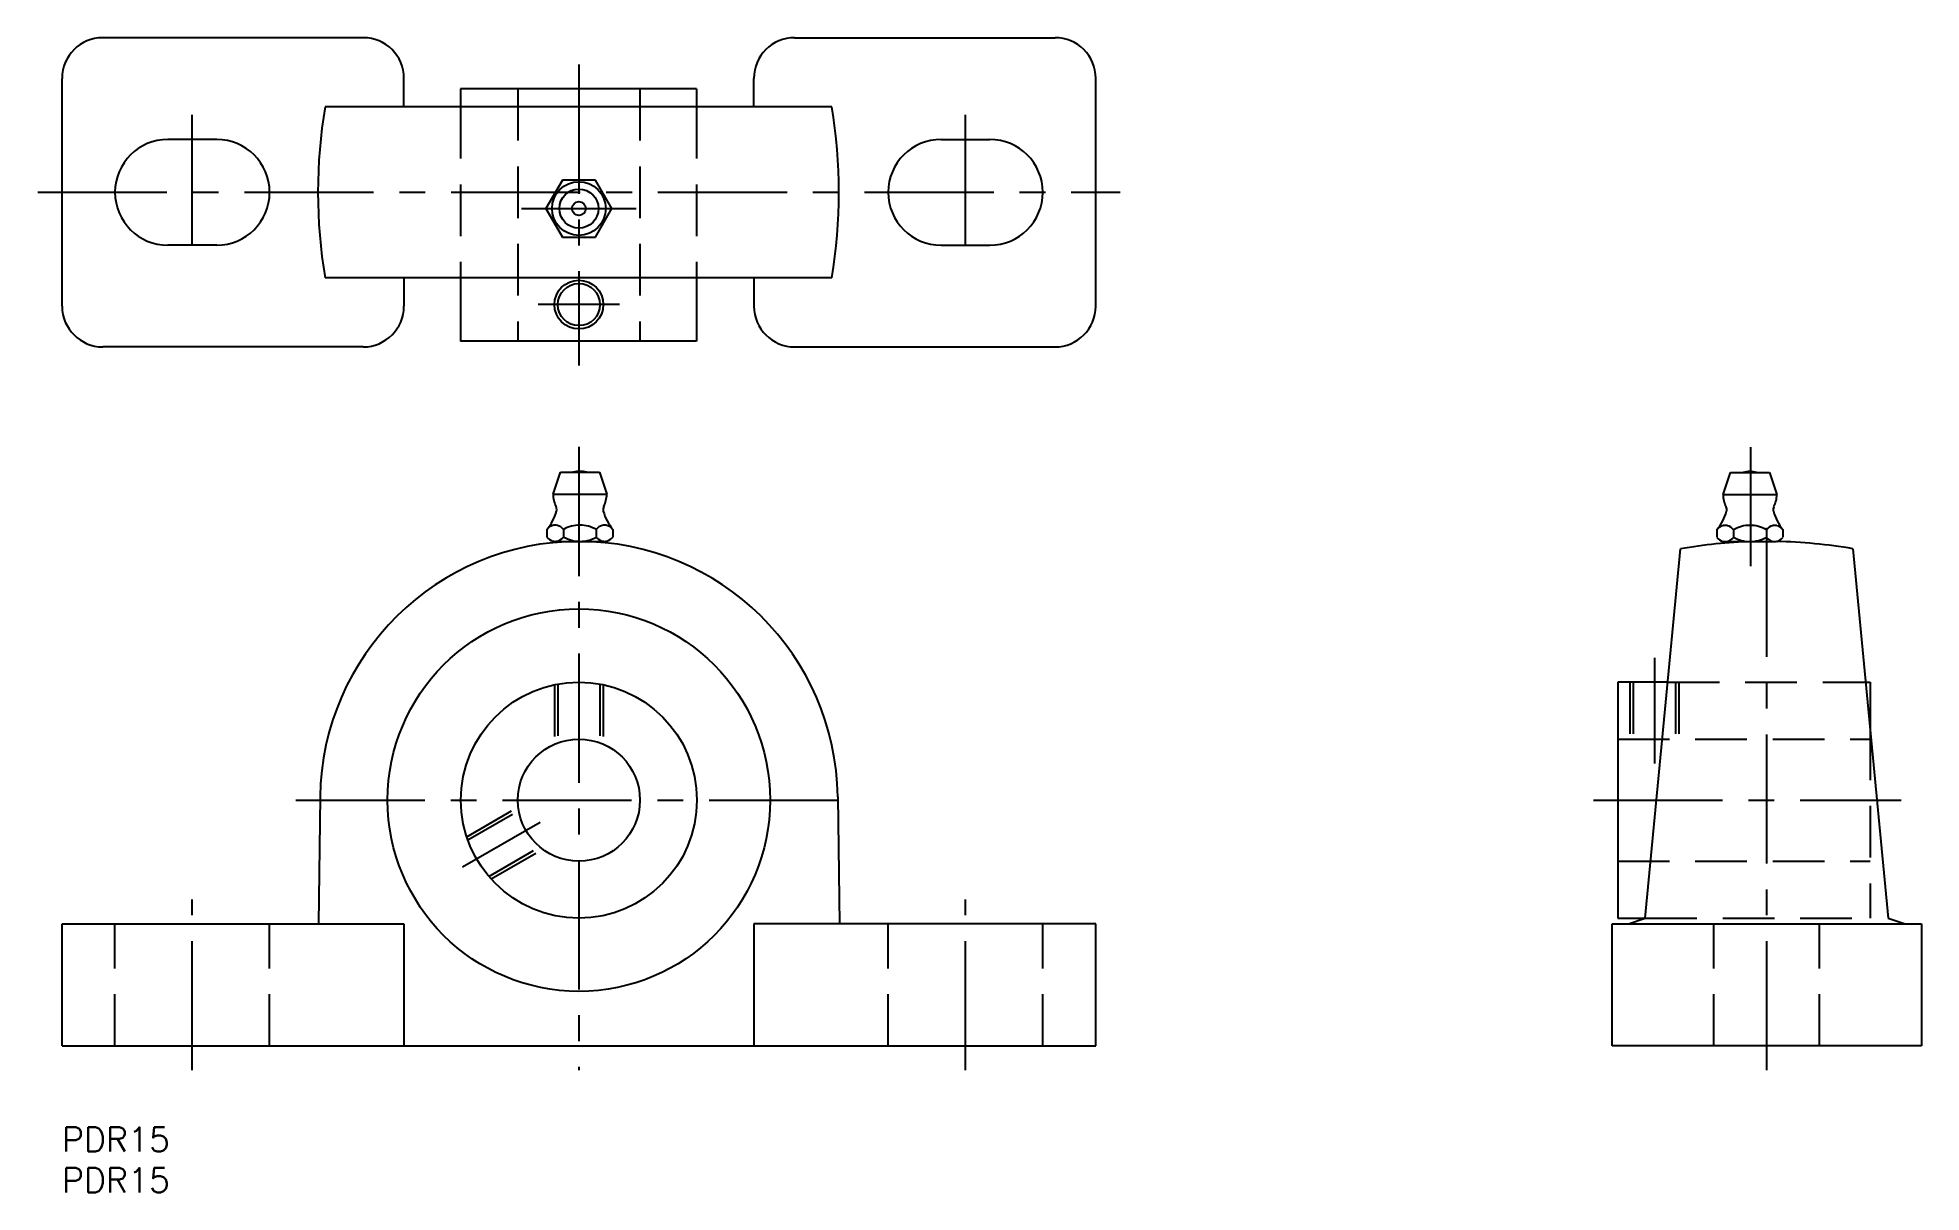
# Model space of a CAD drawing. Extents: x -3 to 228, y -8 to 134.
import ezdxf

# ---------------------------------------------------------------- set-up
doc = ezdxf.new("R2010")
doc.units = 0
doc.header["$LTSCALE"] = 0.5
doc.linetypes.add('CENTER', pattern=[50.8, 31.75, -6.35, 6.35, -6.35])
doc.linetypes.add('DASHED', pattern=[19.05, 12.7, -6.35])
for name, color, linetype in [('MSM_CENTER', 1, 'CENTER'), ('MSM_CONTINUOUS', 7, 'CONTINUOUS'), ('MSM_DASHED', 4, 'DASHED'), ('MSM_NARROW', 5, 'CONTINUOUS'), ('MSM_PART_NUMBER', 7, 'CONTINUOUS')]:
    doc.layers.add(name, color=color, linetype=linetype)
doc.styles.get("Standard").update_dxf_attribs({"font": 'txt.shx', "height": 3, "bigfont": 'bigfont.shx'})

# ---------------------------------------------------------------- blocks, each defined once
blk = doc.blocks.new('*U2')
at = {"layer": 'MSM_PART_NUMBER'}
blk.add_text('PDR15', height=3, dxfattribs=at).set_placement((0, -3))
blk = doc.blocks.new('*U3')
at = {"layer": 'MSM_PART_NUMBER'}
blk.add_text('PDR15', height=3, dxfattribs=at).set_placement((0, -8))

msp = doc.modelspace()

# ---------------------------------------------------------------- linework, layer by layer
at = {"layer": 'MSM_CENTER'}
for p, q in [((63.5, 130.6), (63.5, 93.6)), ((15.94, 124.4), (15.94, 105.4)), ((110.94, 124.4), (110.94, 105.4)), ((-3, 114.9), (130, 114.9)), ((56.45, 112.9), (70.55, 112.9)), ((68.5, 101.1), (58.5, 101.1)), ((63.5, 83.61), (63.5, 7)), ((207.44, 83.58), (207.44, 68.97)), ((209.44, 7), (209.44, 75)), ((195.64, 57.7), (195.64, 44.7)), ((28.7, 40.2), (98.3, 40.2)), ((188.14, 40.2), (225.98, 40.2)), ((58.74, 37.45), (49.21, 31.95)), ((16, 7), (16, 28)), ((111, 7), (111, 28))]:
    msp.add_line(p, q, dxfattribs=at)
at = {"layer": 'MSM_CONTINUOUS'}
for p, q in [((37, 133.9), (5, 133.9)), ((90, 133.9), (122, 133.9)), ((0, 100.9), (0, 128.9)), ((42, 125.4), (42, 128.9)), ((77.94, 127.6), (48.94, 127.6)), ((48.94, 127.6), (48.94, 125.4)), ((77.94, 127.6), (77.94, 125.4)), ((85, 125.4), (85, 128.9)), ((127, 100.9), (127, 128.9)), ((94.57, 125.4), (32.31, 125.4)), ((19, 121.4), (13, 121.4)), ((108, 121.4), (114, 121.4)), ((61.48, 116.41), (59.45, 112.9)), ((65.52, 116.41), (61.48, 116.41)), ((67.55, 112.9), (65.52, 116.41)), ((59.45, 112.9), (61.48, 109.4)), ((65.52, 109.4), (67.55, 112.9)), ((61.48, 109.4), (65.52, 109.4)), ((19, 108.4), (13, 108.4)), ((108, 108.4), (114, 108.4)), ((94.57, 104.4), (32.31, 104.4)), ((42, 104.4), (42, 100.9)), ((48.94, 104.4), (48.94, 96.6)), ((77.94, 104.4), (77.94, 96.6)), ((85, 104.4), (85, 100.9)), ((37, 95.9), (5, 95.9)), ((77.94, 96.6), (48.94, 96.6)), ((90, 95.9), (122, 95.9)), ((60.32, 77.8), (61.22, 80.5)), ((61.22, 80.5), (66.02, 80.5)), ((66.02, 80.5), (66.92, 77.8)), ((204.08, 77.77), (204.98, 80.47)), ((204.98, 80.47), (209.78, 80.47)), ((209.78, 80.47), (210.68, 77.77)), ((60.32, 77.8), (66.92, 77.8)), ((204.08, 77.77), (210.68, 77.77)), ((59.57, 73.47), (59.57, 72.53)), ((60.55, 72), (66.68, 72)), ((61.59, 73.47), (61.59, 72.53)), ((65.64, 73.47), (65.64, 72.53)), ((67.67, 73.47), (67.67, 72.53)), ((203.33, 73.44), (203.33, 72.5)), ((204.32, 71.97), (210.45, 71.97)), ((205.36, 73.44), (205.36, 72.5)), ((209.41, 73.44), (209.41, 72.5)), ((211.43, 73.44), (211.43, 72.5)), ((194.51, 25.7), (198.85, 71.09)), ((220.03, 71.09), (224.37, 25.7)), ((197.28, 54.7), (191.14, 54.7)), ((191.14, 54.7), (191.14, 25.7)), ((221.6, 54.7), (222.14, 54.7)), ((222.14, 54.7), (222.14, 49.02)), ((31.7, 40.61), (31.5, 25)), ((95.3, 40.61), (95.5, 25)), ((191.14, 25.7), (194.51, 25.7)), ((192.44, 25), (194.51, 25.7)), ((224.37, 25.7), (226.44, 25)), ((0, 25), (42, 25)), ((0, 10), (0, 25)), ((42, 25), (42, 10)), ((127, 25), (85, 25)), ((85, 25), (85, 10)), ((127, 10), (127, 25)), ((190.44, 25), (228.44, 25)), ((190.44, 10), (190.44, 25)), ((228.44, 25), (228.44, 10)), ((0, 10), (127, 10)), ((228.44, 10), (190.44, 10))]:
    msp.add_line(p, q, dxfattribs=at)
for centre, radius in [((63.5, 112.9), 3.3), ((63.5, 112.9), 2.4), ((63.5, 112.9), 0.849), ((63.5, 101.1), 2.59), ((63.5, 40.2), 23.5), ((63.5, 40.2), 14.5), ((63.5, 40.2), 7.5)]:
    msp.add_circle(centre, radius, dxfattribs=at)
for centre, radius, start, end in [((5, 128.9), 5, 90, 180), ((37, 128.9), 5, 0, 90), ((90, 128.9), 5, 90, 180), ((122, 128.9), 5, 0, 90), ((95.44, 114.9), 64, 170.5572, 189.4428), ((31.44, 114.9), 64, 350.5572, 9.4428), ((13, 114.9), 6.5, 90, 270), ((19, 114.9), 6.5, 270, 90), ((108, 114.9), 6.5, 90, 270), ((114, 114.9), 6.5, 270, 90), ((5, 100.9), 5, 180, 270), ((37, 100.9), 5, 270, 0), ((90, 100.9), 5, 180, 270), ((122, 100.9), 5, 270, 0), ((63.62, 77.41), 3.2, 74.6212, 105.3788), ((207.38, 77.38), 3.2, 74.6212, 105.3788), ((63.62, 77.8), 3.3, 180, 207.0507), ((63.62, 77.8), 3.3, 332.9493, 0), ((207.38, 77.77), 3.3, 180, 207.0507), ((207.38, 77.77), 3.3, 332.9493, 0), ((54.95, 77.3), 6, 320.3375, 344.7683), ((59.97, 75.94), 0.8, 344.7674, 27.0696), ((67.27, 75.94), 0.8, 152.9304, 195.2326), ((72.29, 77.3), 6, 195.2317, 219.6625), ((198.71, 77.27), 6, 320.3375, 344.7683), ((203.73, 75.9), 0.8, 344.7674, 27.0696), ((211.03, 75.9), 0.8, 152.9304, 195.2326), ((216.05, 77.27), 6, 195.2317, 219.6625), ((63.5, 40.2), 31.8, 0.7437, 179.2563), ((60.72, 72.54), 1.48, 106.5909, 141.1281), ((60.72, 73.46), 1.48, 218.8826, 253.4091), ((60.58, 72.9), 1.1, 75.0414, 104.9586), ((60.58, 73.1), 1.1, 255.0414, 284.9586), ((60.44, 72.54), 1.48, 38.8719, 73.4091), ((60.44, 73.46), 1.48, 286.5909, 321.1283), ((64.13, 68.64), 5.45, 106.5809, 117.7257), ((64.13, 77.35), 5.44, 242.2744, 253.4191), ((63.62, 69.96), 4.04, 75.0501, 104.9499), ((63.62, 76.04), 4.04, 255.0501, 284.9499), ((63.11, 68.64), 5.44, 62.2701, 73.4191), ((63.11, 77.35), 5.45, 286.5809, 297.7299), ((66.79, 72.54), 1.48, 106.5909, 141.1281), ((66.79, 73.46), 1.48, 218.8826, 253.4091), ((66.66, 72.9), 1.1, 75.0414, 104.9586), ((66.66, 73.1), 1.1, 255.0414, 284.9586), ((66.52, 72.54), 1.48, 38.8719, 73.4091), ((66.52, 73.46), 1.48, 286.5909, 321.1283), ((209.44, 10), 62, 91.7212, 99.8321), ((204.48, 72.51), 1.48, 106.5909, 141.1281), ((204.48, 73.42), 1.48, 218.8826, 253.4091), ((204.34, 72.87), 1.1, 75.0414, 104.9586), ((204.34, 73.07), 1.1, 255.0414, 284.9586), ((204.21, 72.51), 1.48, 38.8719, 73.4091), ((204.21, 73.42), 1.48, 286.5909, 321.1283), ((207.89, 68.61), 5.45, 106.5809, 117.7257), ((207.89, 77.32), 5.44, 242.2744, 253.4191), ((207.38, 69.93), 4.04, 75.0501, 104.9499), ((207.38, 76.01), 4.04, 255.0501, 284.9499), ((206.87, 68.61), 5.44, 62.2701, 73.4191), ((206.87, 77.32), 5.45, 286.5809, 297.7299), ((210.56, 72.51), 1.48, 106.5909, 141.1281), ((210.56, 73.42), 1.48, 218.8826, 253.4091), ((210.42, 72.87), 1.1, 75.0414, 104.9586), ((210.42, 73.07), 1.1, 255.0414, 284.9586), ((209.44, 10), 62, 80.1679, 88.8959), ((210.28, 72.51), 1.48, 38.8719, 73.4091), ((210.28, 73.42), 1.48, 286.5909, 321.1283)]:
    msp.add_arc(centre, radius, start, end, dxfattribs=at)
at = {"layer": 'MSM_DASHED'}
for p, q in [((56, 127.6), (56, 96.6)), ((71, 127.6), (71, 96.6)), ((48.94, 125.4), (48.94, 104.4)), ((77.94, 125.4), (77.94, 104.4)), ((60.5, 54.39), (60.5, 47.07)), ((60.91, 54.47), (60.91, 47.24)), ((66.09, 54.47), (66.09, 47.24)), ((66.5, 54.39), (66.5, 47.07)), ((192.64, 54.7), (192.64, 47.7)), ((193.05, 54.7), (193.05, 47.7)), ((197.28, 54.7), (221.6, 54.7)), ((198.23, 54.7), (198.23, 47.7)), ((198.64, 54.7), (198.64, 47.7)), ((222.14, 49.02), (222.14, 25.7)), ((191.14, 47.7), (222.27, 47.7)), ((49.71, 35.7), (56.05, 39.36)), ((49.85, 35.31), (56.11, 38.93)), ((52.44, 30.82), (58.7, 34.43)), ((52.71, 30.51), (59.05, 34.16)), ((191.14, 32.7), (222.14, 32.7)), ((194.51, 25.7), (222.14, 25.7)), ((6.5, 10), (6.5, 25)), ((25.5, 10), (25.5, 25)), ((101.5, 10), (101.5, 25)), ((120.5, 10), (120.5, 25)), ((202.94, 10), (202.94, 25)), ((215.94, 10), (215.94, 25))]:
    msp.add_line(p, q, dxfattribs=at)
at = {"layer": 'MSM_NARROW'}
msp.add_circle((63.5, 101.1), 3, dxfattribs=at)

# ---------------------------------------------------------------- block references
at = {"layer": 'MSM_CONTINUOUS'}
for name in ['*U2', '*U3']:
    msp.add_blockref(name, (0, 0), dxfattribs=at)

doc.saveas('drawing.dxf')
